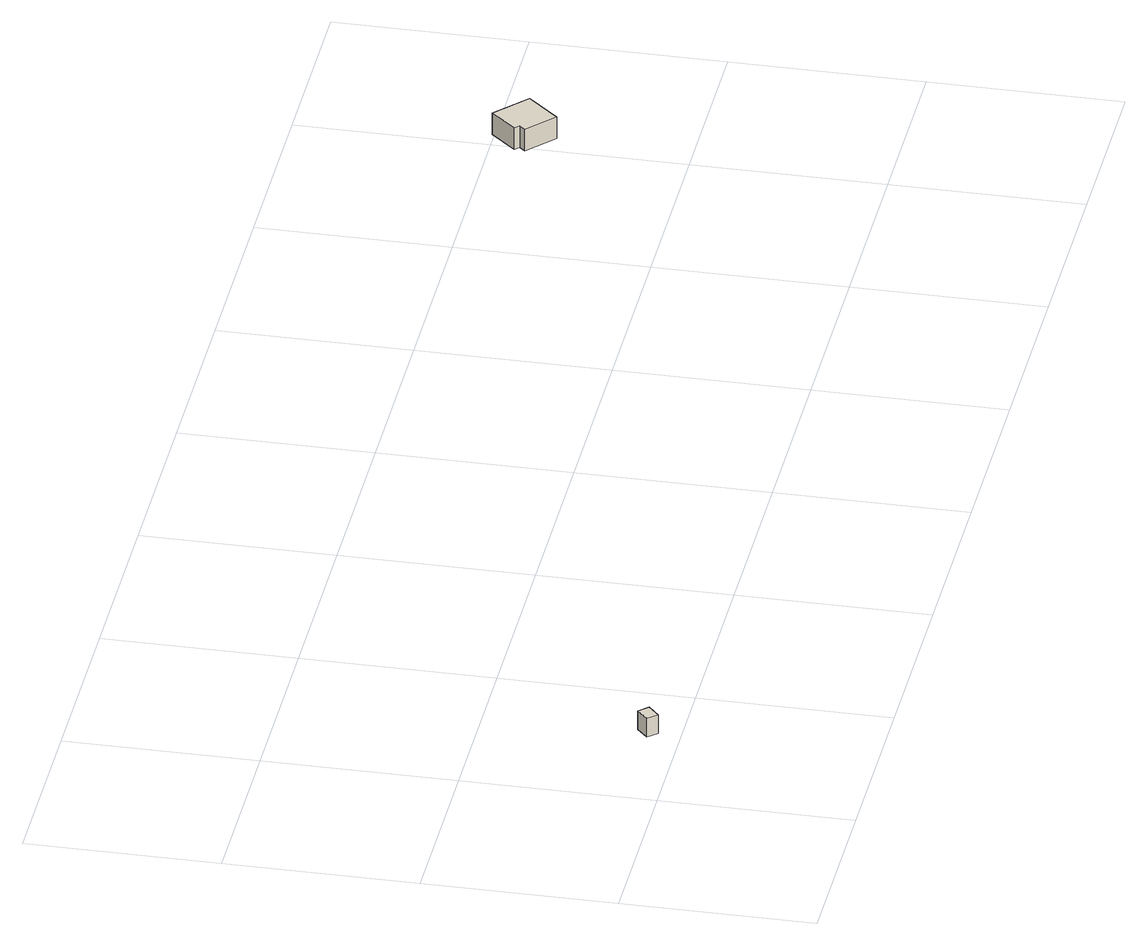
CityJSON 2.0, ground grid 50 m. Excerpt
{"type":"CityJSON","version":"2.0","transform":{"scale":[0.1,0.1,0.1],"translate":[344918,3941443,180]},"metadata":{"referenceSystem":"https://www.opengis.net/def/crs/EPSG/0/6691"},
"CityObjects":{
"building1":{"type":"Building","attributes":{"measuredHeight":6.1,"BuildingIDAttribute.prefecture":"14","BuildingIDAttribute.city":"14151","BuildingDetailAttribute.surveyYear":2015,"BuildingLandSlideRiskAttribute.description":"1","BuildingLandSlideRiskAttribute.areaType":"1"},"geometry":[{"type":"Solid","lod":"1","boundaries":[[[[0,1,2,3]],[[2,4,5,3]],[[1,6,4,2]],[[0,7,6,1]],[[3,5,7,0]],[[4,6,7,5]]]]}]},
"building2":{"type":"Building","attributes":{"usage":"411","measuredHeight":8.5,"storeysAboveGround":2,"BuildingIDAttribute.prefecture":"14","BuildingIDAttribute.city":"14151","BuildingDetailAttribute.totalFloorArea":209.67,"BuildingDetailAttribute.buildingFootprintArea":104.83,"BuildingDetailAttribute.buildingStructureType":"601","BuildingDetailAttribute.buildingStructureOrgType":"1","BuildingDetailAttribute.orgUsage":"10","BuildingDetailAttribute.surveyYear":2015,"BuildingLandSlideRiskAttribute.description":"1","BuildingLandSlideRiskAttribute.areaType":"1"},"geometry":[{"type":"Solid","lod":"1","boundaries":[[[[8,9,10,11,12,13]],[[12,14,15,13]],[[11,16,14,12]],[[10,17,16,11]],[[9,18,17,10]],[[8,19,18,9]],[[13,15,19,8]],[[14,16,17,18,19,15]]]]}]}
},
"vertices":[
[6,27,179],[38,56,179],[61,32,179],[29,3,179],[61,32,233],[29,3,233],[38,56,233],[6,27,233],
[3138,929,1],[3063,846,1],[2990,912,1],[3004,928,1],[2991,939,1],[3052,1006,1],[2991,939,63],[3052,1006,63],[3004,928,63],[2990,912,63],[3063,846,63],[3138,929,63]
]}
